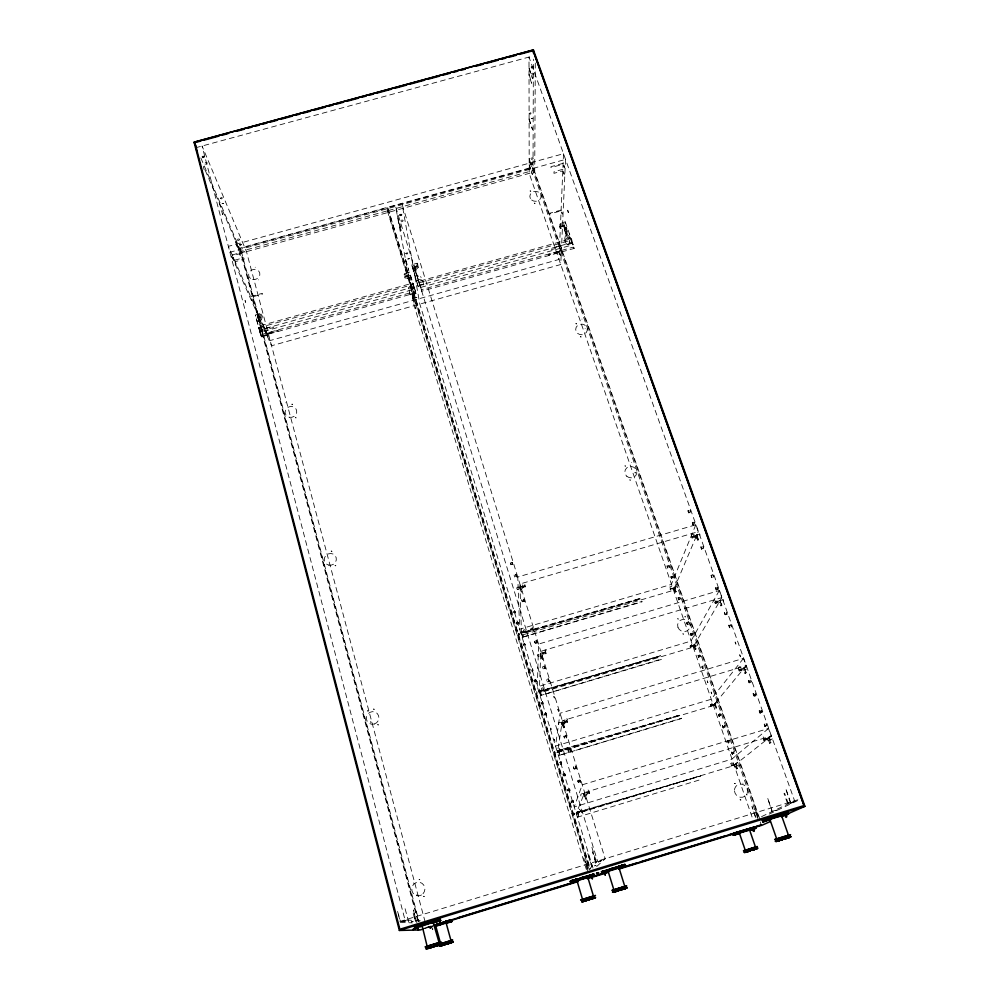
<?xml version="1.0" encoding="UTF-8"?>
<svg xmlns="http://www.w3.org/2000/svg" width="999" height="999" viewBox="0 0 999 999"><rect width="100%" height="100%" fill="white"/><g stroke="black" fill="none" stroke-linecap="round" stroke-linejoin="round"><path stroke-width="0.75" stroke-dasharray="5 3.75" d="M729.745 626.947C728.583 627.16 730.619 622.739 731.493 626.173C731.468 629.87 727.634 624.875 729.445 625.936M257.105 320.679L257.48 321.965L259.303 321.066L258.953 320.092L257.055 320.629L257.467 321.99M757.604 817.994L532.692 170.604L532.704 167.582L387.737 207.68L590.059 869.305M731.78 752.372C732.042 756.767 736.313 750.486 731.842 752.309C732.329 754.682 733.091 753.708 731.955 752.309M759.652 818.643L533.029 167.058L533.379 59.191M724.525 612.887L725.199 614.785L727.035 614.235L726.835 613.024L726.385 612.237L724.55 612.799L725.274 614.672L724.3 612.337L725.199 614.785M733.378 751.835L734.003 753.621M535.302 63.112L534.702 171.865L240.859 253.222L203.509 166.309M267.657 335.664L267.807 336.076M267.857 336.576L267.557 335.589M742.894 783.366L742.894 783.154M541.982 658.978C536.575 644.392 545.304 663.811 541.995 658.478M748.301 680.731C750.361 679.67 749.262 686.35 748.313 680.544M661.438 659.427L540.434 695.541L661.638 659.003M753.333 693.743C756.106 701.41 756.63 688.436 753.895 694.517C755.244 699.837 751.335 690.359 753.983 694.43M542.345 656.355L542.37 655.581M543.681 689.647L543.931 690.896L543.681 689.647C537.012 696.028 538.723 685.189 540.434 695.541M260.801 327.11L262.662 326.923L264.66 328.109L267.02 334.802L263.174 335.689L261.775 329.795M722.901 726.223L722.427 725.486L723.276 728.134L722.864 725.861L723.438 727.634L723.264 726.635M760.276 712.749C765.746 712.187 757.329 708.541 760.189 712.974M761.338 710.351L762.075 712.412M415.284 291.084L415.659 292.882L261.301 336.163L255.369 315.16C265.334 310.352 262.487 318.281 259.952 322.103M261.938 329.633L265.796 330.694L267.183 335.164L261.538 336.938L261.026 334.69L415.147 291.471L415.646 292.595M545.754 652.147L540.509 654.208L540.996 655.569L538.036 656.38L537.35 654.795L545.754 652.147L546.041 653.646L543.831 654.308A2.11 2.073 13.5 0 0 542.432 656.892L542.994 658.678M546.041 653.646L543.843 653.796A2.11 2.073 13.4 0 0 542.445 656.393M764.185 724.188C765.546 730.431 768.905 720.741 764.547 724.5M675.162 588.911C673.251 584.24 682.055 588.423 675.137 588.96C674.2 584.927 675.324 591.208 674.6 587.25M760.476 712.824C759.14 708.016 760.551 714.909 760.139 711.688M563.561 223.339L569.13 239.223C572.914 252.897 562.474 226.598 563.561 223.339L559.827 224.213L564.835 226.823L567.632 234.927M565.234 221.865L571.303 239.186L571.79 243.431L565.072 225.262L565.234 221.865L559.815 223.389L559.927 227.934L562.375 228.147L564.235 229.483L567.282 237.512M258.766 327.759L413.299 284.478L412.799 283.079L258.479 326.286L260.015 332.455L414.722 289.098L409.54 272.065L403.983 273.888L404.932 277.959L407.317 278.134L409.103 279.483L411.775 287.625L409.14 290.122L410.189 295.055L415.871 293.656L415.447 291.696M766.046 738.711L763.973 739.385L766.046 738.711L765.072 736.375L763.261 736.95L763.948 740.646L763.985 739.235L769.305 737.624L771.103 742.632L769.655 743.293L768.98 741.42A2.235 2.11 44.1 0 0 766.196 739.959L763.948 740.646M536.675 691.57L537.212 693.294M557.642 751.548C558.491 754.208 556.992 749.138 557.892 751.423M730.856 763.636C732.816 766.733 730.057 766.408 732.279 765.209M412.175 287.887C411.001 289.997 417.132 286.114 412.575 289.248M540.996 655.569C540.059 651.723 541.258 657.017 540.746 654.495M564.385 727.597L563.798 725.749A2.16 2.123 47.8 0 1 565.209 723.076L567.457 722.402L567.195 720.978L561.875 722.577L562.549 724.387L561.95 722.327L563.361 727.896L564.435 727.21L563.361 727.896M414.061 287.387L414.448 288.723M635.252 472.914L635.027 472.29L635.214 472.927M694.467 644.505C693.606 647.727 699.675 645.566 696.877 643.793C693.069 649.962 695.004 640.983 695.004 646.253M416.321 280.232C421.516 279.645 415.522 281.468 416.471 280.844M416.695 281.531L416.546 280.819M418.206 279.633L418.369 280.319M418.593 280.969L418.431 280.294M554.757 751.772L555.569 753.184M517.37 589.61C514.098 584.74 525.636 588.299 517.494 589.622M739.223 669.667C735.938 667.007 742.132 664.972 741.246 668.98C739.248 670.254 738.848 669.18 741.246 668.98M417.644 264.723L417.245 263.199L411.75 264.723L418.144 286.476L423.788 284.703L422.065 278.284L420.442 276.673M568.493 239.011C566.158 237.65 573.751 238.212 568.106 237.65M715.434 705.057C714.223 701.36 716.308 707.067 715.097 703.346C714.31 708.678 722.564 700.486 714.834 703.321M569.979 237.125L570.342 238.511M559.215 753.583A1.873 1.836 60.1 0 1 560.427 751.273L680.282 715.209L557.43 750.661L557.754 751.573M681.418 718.543L558.828 755.456L681.643 718.206M559.752 754.894L559.253 753.296A1.873 1.836 60 0 1 560.464 750.973L680.506 714.872L557.542 750.886L558.828 755.456M667.782 567.794C665.746 566.133 669.842 564.522 669.305 567.345C666.445 568.406 667.507 565.009 667.794 567.37M562.125 749.5L557.504 751.173C566.708 747.252 558.941 752.784 559.602 748.351C561.276 745.341 563.274 752.547 562.125 749.5C549.475 755.619 562.087 751.198 557.854 751.635M567.457 722.402L567.195 720.978M564.31 166.983L564.41 167.894L563.936 166.633M670.903 576.673C671.091 580.956 675.262 574.762 670.891 576.748C671.952 580.469 670.716 575.499 671.278 577.272M671.478 578.321L671.203 576.86M672.452 576.186L672.964 577.897M735.776 763.835C742.569 771.89 736.75 755.244 736.425 765.609M688.224 510.726C687.961 515.546 693.518 508.941 688.224 510.726C688.636 513.936 688.998 511.588 688.448 510.976M689.972 510.214L690.559 512.175M560.077 253.609L560.289 254.133M560.389 254.508L560.501 255.432L560.414 254.683M692.469 522.789C693.855 527.335 690.858 520.891 694.492 522.489C696.078 525.287 692.007 524.812 692.644 522.852M680.356 599.175C680.444 594.642 679.308 602.285 678.658 598.563M262.025 331.468C259.802 327.522 259.328 334.677 261.775 330.781M512.462 563.736C512.312 560.614 508.379 565.172 512.887 564.697C513.174 561.913 510.964 560.739 512.662 564.223M510.889 564.747L510.314 562.774M260.127 331.993L259.728 330.632M512.175 562.862L512.599 564.085L512.287 562.737M576.535 813.074L576.848 814.01L576.323 812.224M685.002 616.445L685.227 617.095L685.077 616.458M561.975 723.388C556.068 718.756 559.44 730.594 562.112 723.388M701.148 546.99C701.111 551.96 706.33 544.83 701.086 547.115C702.235 551.348 701.111 545.953 701.56 547.702M688.523 622.352L686.95 623.376L687.449 624.5L689.023 624.025L688.523 622.352L688.985 624.05M701.785 548.926L701.723 548.214M702.909 546.465L703.508 548.451M698.388 540.134L696.765 534.915L697.402 536.8L696.815 534.827L699.812 534.09L700.087 536.013L697.339 536.775L697.04 534.902L691.683 537.087L692.02 538.036L694.168 537.4A2.085 1.961 19.6 0 1 696.803 538.723L697.414 540.422L698.388 540.134L697.04 534.902M566.583 227.41L564.76 228.609L565.059 229.32L566.92 228.808L566.583 227.41L566.92 228.808M565.084 229.308L564.747 227.959M583.94 793.818C582.717 792.844 579.545 794.292 581.043 796.141C588.411 798.413 580.481 787.861 585.439 799.125L586.575 798.551L585.439 799.125M692.744 634.889C691.133 631.043 694.392 636.351 691.258 635.127M768.93 737.412C770.529 744.417 776.523 732.991 769.143 737.524C771.053 741.857 768.144 734.677 769.73 739.347M515.796 574.437C516.321 572.764 517.17 578.995 516.446 576.448C509.877 577.147 517.757 572.764 516.321 575.761M516.446 576.448L515.896 574.5L516.183 575.736M712.999 574.875C712.824 576.423 714.335 577.622 713.373 575.349C710.963 572.677 710.289 579.495 713.636 576.848M698.226 655.481C698.413 659.815 702.722 653.646 698.214 655.544C698.825 658.378 698.888 656.268 698.388 655.606M699.812 654.994L700.336 656.743M717.457 587.237L718.056 589.235L717.532 587.275L715.634 587.799L716.283 589.772L716.046 588.036M703.633 666.008C699.899 665.496 703.683 670.441 704.145 667.17C703.646 665.084 703.321 666.758 704.158 667.757M702.085 666.47C702.834 670.029 702.072 665.621 702.447 667.182M515.896 574.5L516.046 575.237M730.881 624.85L731.493 626.873M412.799 283.079L415.147 291.471M523.701 599.937L524.138 601.223L522.352 601.748L521.765 599.75L523.551 599.225L523.926 600.262M522.352 601.748L521.765 599.75M719.23 716.295C719.804 707.617 722.439 722.602 718.83 714.385M720.267 714.173L720.903 715.871M674.762 587.437L670.179 589.173L670.466 589.997L672.339 589.447A1.798 1.723 23 0 1 674.612 590.609L675.124 592.107L675.973 591.845L674.8 587.35L675.973 591.845M730.868 763.523C731.98 761.575 734.627 764.784 732.492 765.296M722.689 725.898C723.526 731.368 726.635 722.776 722.989 726.423M411.263 284.84L408.516 287.774L410.114 294.668L413.798 293.494L412.824 289.585M723.264 727.672L723.251 726.935M724.263 725.424L724.837 727.197M520.292 588.823C518.556 585.052 521.615 588.548 524.987 586.038L519.805 586.937L520.267 588.773L519.767 586.913L521.278 592.182L522.24 591.283L521.278 592.182M577.822 816.895L578.721 816.62M574.163 248.426L573.438 247.09L421.291 289.747L421.803 291.159L574.163 248.426L571.278 238.711L418.943 281.356L419.305 283.167M719.068 715.109C720.504 718.706 717.12 714.647 718.893 714.747M581.043 811.275L576.46 812.524L577.759 817.095L702.222 779.108M418.144 286.476L411.75 264.723M748.85 680.694C748.963 686.475 754.145 677.859 749.05 680.993M727.946 740.684L728.346 743.069L727.834 740.858L729.457 740.384L729.982 741.62L728.408 742.644M585.539 798.863L583.953 793.768L589.348 792.132L583.853 794.03M749.45 682.679L749.412 682.017M750.549 680.107L751.273 682.13M418.057 279.283L421.703 280.032L423.676 284.378L419.842 285.252L419.468 283.366M729.407 740.384L730.032 742.17M536.451 681.793L535.589 679.308L536.401 681.867M586.475 798.813L585.889 796.902A2.223 2.173 64.5 0 1 587.3 794.155L589.585 793.456L589.348 792.132M670.466 589.997L669.992 586.813L671.465 586.5L672.14 588.311L670.466 588.911L672.14 588.311M754.095 695.716L753.983 694.792M755.244 693.106L755.918 695.167M692.02 538.036L691.42 534.415M674.587 587.874L670.179 589.173M675.124 592.107L674.812 590.084A1.811 1.723 22.9 0 0 672.539 588.923L670.679 589.472M421.803 291.159L418.943 281.356M697.414 540.422L697.077 538.024A2.085 1.961 19.6 0 0 694.442 536.713L692.295 537.337M695.804 524.8L671.34 584.415L519.655 629.208L517.757 577.01L695.804 524.8L698.251 531.668L673.388 590.347L521.515 635.239L519.93 584.003L698.251 531.668M522.839 586.425C526.61 584.09 522.177 588.873 522.202 584.44C522.577 582.692 525.686 583.666 524.787 585.789M766.108 723.551L766.795 725.624M694.63 644.73L689.959 646.428L690.259 647.277L692.145 646.715A1.836 1.761 31.5 0 1 694.455 647.901L694.992 649.437L695.853 649.188L694.667 644.642L689.959 646.428M530.944 629.67C531.031 632.567 530.944 625.262 532.904 629.233M525.524 631.743L524.975 629.87L524.075 629.782L523.301 630.406L523.876 632.23L525.524 631.743L521.266 633.104L522.514 637.225L641.995 601.885M583.766 793.493L584.427 795.604M418.281 267.632L417.582 263.761L413.898 265.147L419.842 285.252L571.853 242.57L573.438 247.09M690.259 647.277L692.382 646.266A1.848 1.761 31.5 0 1 694.705 647.464L694.992 649.437M714.897 602.484L720.379 600.349L721.728 605.631L720.741 605.918L720.104 604.17A2.123 2.01 27.4 0 0 717.432 602.809L715.247 603.458L714.897 602.484L723.313 599.6L723.551 601.398L720.754 602.235L720.104 600.237L720.654 602.197M715.247 603.458L717.744 602.21A2.135 2.01 27.4 0 1 720.429 603.571L720.741 605.918M719.28 590.546L690.958 641.096L537.35 686.85L538.561 644.068L719.28 590.546L721.802 597.627L693.069 647.19L539.26 693.044L540.809 651.298L721.802 597.627M543.531 653.059C552.135 646.528 534.752 652.959 545.541 652.459M715.034 703.571L716.545 707.704L715.396 708.328L714.847 706.755A1.886 1.798 40.3 0 0 712.499 705.519L710.589 706.093C709.377 702.347 721.465 703.421 710.277 705.219M543.468 689.947C543.468 684.665 538.911 690.908 542.844 690.247C544.043 688.586 537.937 692.981 539.385 691.808M738.835 669.917L744.442 667.869L746.178 672.714L744.792 673.488L744.143 671.678A2.173 2.06 36 0 0 741.408 670.267L739.198 670.928L738.835 669.917L744.143 667.694L744.804 669.742L747.864 668.568L747.102 666.87L744.143 667.694M546.69 715.309C547.464 714.372 543.581 714.722 544.517 714.435M691.47 534.34C698.613 533.054 688.323 539.472 693.968 536.051M710.589 706.093L712.774 705.157A1.886 1.798 40.2 0 1 715.122 706.393L715.396 708.328M739.198 670.928L741.782 669.78A2.185 2.06 36 0 1 744.517 671.191L744.792 673.488M583.778 857.966L587.699 870.791M591.908 847.364L596.453 862.112M564.91 721.852C573.975 715.896 556.131 720.853 566.92 721.29M743.493 658.378L711.101 699.3L555.531 746.053L560.039 713.274L743.493 658.378L746.103 665.696L713.274 705.556L557.479 752.422L562.362 720.741L746.103 665.696M564.323 167.395L563.698 165.722M737.262 768.643L736.076 764.048L737.262 768.643L736.388 768.905L735.826 767.282A1.923 1.823 47.8 0 0 733.428 766.021L731.493 766.608M744.804 669.742L744.38 667.956M769.305 737.624L763.573 739.597M691.97 645.641L690.321 646.203L691.97 645.591L691.271 643.743L689.772 644.055L690.496 646.828M694.255 522.227L694.854 524.2M693.094 524.712L693.069 523.951M589.085 869.405L597.527 861.051L395.579 206.431L414.16 305.682L586.975 871.49M668.793 565.634L669.305 567.345M596.64 866.57L605.182 858.715L402.172 204.608L419.842 304.096L593.431 869.517M587.012 792.956L589.098 792.332L587.037 792.969L586.351 790.609L588.086 789.884L589.585 793.456M736.388 768.905L737.587 768.368M769.655 743.293L771.103 742.632M768.518 728.483L731.83 759.153L574.225 806.942L582.242 784.814L768.518 728.483L771.216 736.026L734.053 765.584L576.236 813.486L584.64 792.532L771.216 736.026M571.278 238.711L571.853 242.57M712.275 704.52L710.589 705.019L712.275 704.432L711.525 702.472L710.052 702.884L710.851 705.744M261.251 315.16L261.263 314.173L257.567 315.559L263.174 335.689M678.309 597.914C679.233 600.973 676.985 597.202 679.844 597.452M711.862 577.372C709.64 570.816 712.824 582.155 711.475 575.312M716.283 589.772L718.056 589.235M726.385 612.237L726.985 614.26M691.208 635.352L690.646 633.628L692.282 633.191M415.447 297.402C413.786 298.788 417.982 297.302 415.621 297.34M600.786 860.738L601.735 860.464L600.973 860.676M418.131 267.607L416.133 269.305L415.771 271.753M761.55 816.633L794.58 800.798L528.995 57.068L529.208 173.389L752.784 819.118M769.242 814.098L799.362 799.799M729.745 627.397L729.095 625.386M573.901 812.961C573.963 816.62 574.15 812.1 574.238 813.935M519.068 634.977L518.843 633.291L518.981 634.914M581.106 811.076L581.318 812.199L579.607 809.178L578.533 809.739L579.108 811.775L580.856 811.263L576.336 812.312M403.871 920.991L401.648 921.652L404.62 920.741L403.296 921.115M794.555 801.46L792.806 802.047L794.742 801.485M411.388 921.915L412.2 921.64M560.439 750.062L557.542 750.936M430.744 926.235L431.506 926.423L430.731 926.647M412.025 287.687L409.265 279.133M261.301 315.272L259.216 316.883L258.766 319.455M417.657 264.847C412.599 267.033 415.272 277.11 420.429 276.673M579.395 811.638L576.46 812.524L576.673 813.198M430.132 928.034L429.333 926.597L430.307 927.971L433.916 926.872M601.248 860.651L599.6 861.076M432.567 926.448L429.545 927.372L434.078 926.098M429.745 928.158L430.282 927.147M793.443 801.81L793.643 801.81M402.272 921.428L403.271 921.203M791.608 802.784C786.925 804.395 796.54 801.21 791.845 802.821M595.117 865.683C593.081 866.37 597.827 864.897 595.342 865.609M521.353 633.066C522.664 636.4 518.331 630.032 525.199 631.942M543.131 690.134L539.298 691.845M557.504 751.173L561.538 749.912M580.494 811.413L576.398 812.686L700.799 775.923L579.358 812.786A1.923 1.861 68.7 0 0 578.134 815.172M412.35 921.652L413.161 921.378L411.438 921.902M399.837 921.503L799.6 799.262M426.536 927.397L434.478 925.012M424.063 928.308L432.604 925.723M424.675 928.583L433.991 925.623M429.333 926.597L430.444 928.034M731.181 765.709L736.076 764.048M575.536 767.257C575.074 772.914 571.44 764.235 575.424 766.857M564.51 773.988C564.385 779.108 561.688 771.078 564.822 775.024M577.996 781.643C578.046 776.822 582.205 786.25 579.857 779.707M577.722 780.481C579.208 786.538 580.207 777.172 579.695 780.544M569.205 789.185C572.477 790.821 563.686 791.27 569.268 789.385M589.685 793.194L587.4 793.88A2.235 2.173 64.4 0 0 585.976 796.64M764.36 740.284L766.608 739.597A2.248 2.11 44 0 1 769.405 741.058L770.079 742.944M573.076 801.897C572.077 797.614 569.792 805.094 573.226 802.01C572.539 801.173 572.527 798.95 573.201 800.961M599.675 861.488C604.407 860.164 594.867 862.936 599.5 861.638M542.12 690.434L539.148 691.32L660.339 656.193L542.02 691.47A1.823 1.811 27.8 0 0 540.821 693.718L541.296 695.279L540.834 693.343A1.823 1.811 27.5 0 1 542.032 691.096L660.539 655.756L539.148 691.32L543.668 690.034M561.825 722.964L567.132 721.378M567.507 722.015L565.259 722.689A2.16 2.135 47.6 0 0 563.861 725.361M745.167 673.014L746.178 672.714M566.196 737.012C567.107 740.284 566.795 734.864 565.659 735.164C568.506 742.444 559.89 734.315 566.158 736.463M569.942 748.85C563.748 752.709 573.488 750.686 570.142 749.75M715.671 707.966L716.545 707.704M559.34 762.599C561.863 760.202 561.987 766.071 559.74 764.035C559.178 761.787 559.44 763.074 559.89 764.335M547.127 681.78C550.986 682.729 547.664 676.685 546.603 680.182C547.202 682.554 547.215 681.281 546.528 679.745M695.242 649L696.091 648.738M540.909 702.447C545.641 702.672 540.084 703.995 541.083 703.234M544.343 713.723L545.916 713.174L546.515 714.098M522.952 643.893C527.647 644.255 522.14 645.217 523.139 644.705M534.865 642.307C533.778 640.759 537.474 640.109 536.738 642.145M534.677 641.395C533.928 643.231 537.587 644.243 536.75 642.032M721.066 605.332L722.052 605.044M532.592 669.979C532.192 669.38 532.267 666.832 533.091 670.704C530.581 672.752 530.307 666.945 532.592 669.655M542.544 666.87L544.368 666.321L544.967 668.343L543.144 668.905L542.544 666.87L542.757 667.807M534.278 681.018L534.078 680.232L535.776 680.057M534.115 680.269C533.653 682.429 537.437 682.105 535.626 679.869M513.024 611.625C519.68 612.399 509.69 611.925 513.523 613.211M518.106 622.839C519.58 622.989 515.097 620.491 516.82 623.975C520.367 626.186 517.345 619.929 518.119 622.951M521.453 633.741L521.253 632.717L525.724 631.393L525.986 632.242M525.724 631.393L521.278 633.179L524.213 632.23M522.514 637.225L642.157 601.373M675.336 591.583L676.186 591.333M576.46 812.487L701.048 775.674M691.683 537.087L696.765 535.601M524.975 585.426L525.274 586.388L523.089 587.025A2.073 2.01 0.3 0 0 521.703 589.535L521.615 589.023M525.274 586.388L523.114 587.637A2.073 2.01 0.4 0 0 521.728 590.147L522.265 591.883M697.689 539.722L698.676 539.435M794.68 801.435L795.216 801.298M599.475 861.2L598.801 861.363L599.75 861.101M522.502 636.775L521.253 632.717L641.083 598.226L524.088 632.792A1.798 1.761 2.9 0 0 522.889 634.989L523.376 636.975L522.914 635.451A1.798 1.761 3 0 1 524.113 633.266L640.933 598.738L521.278 633.179M557.542 750.886L561.688 749.687M430.094 928.146L430.856 927.921M429.682 926.597L430.731 927.971M539.16 690.996L543.256 689.859M409.315 278.709C412.924 281.256 410.464 274.937 409.415 278.808M419.455 282.754L572.002 240.035M413.736 286.863L259.777 329.995L258.479 326.286M264.897 328.659L273.039 326.386L273.514 327.51L265.397 329.795M559.577 246.104L551.623 248.339L551.585 249.6L559.515 247.377M569.742 243.257C564.585 247.977 562.887 234.802 567.407 234.69M571.79 243.431L566.408 244.93L565.746 244.355L564.71 240.01L567.557 237.575L564.447 229.108M420.879 287.375L573.601 244.568M266.995 333.379L277.972 330.307L278.234 330.931L267.27 334.003M559.353 251.411L548.626 254.42L548.601 255.12L559.315 252.11M250.662 296.591L262.325 293.331L262.625 294.043L250.974 297.29M561.113 210.065L549.725 213.237L549.7 214.023L561.076 210.851M412.325 267.944L417.732 266.433M559.727 226.761L565.072 225.262M414.348 267.695L417.869 266.708M559.952 227.01L563.436 226.036M413.274 270.254C418.906 270.729 411.451 270.479 413.648 271.578M256.706 318.119L262.138 316.608M404.757 276.723L410.127 275.225L409.54 272.065M257.567 315.559L258.616 317.919L262.163 316.92M404.882 277.01L408.379 276.036L407.917 273.526C399.113 275.811 408.042 273.938 408.941 277.447M200.849 157.954L239.535 248.239L533.029 167.058M418.593 921.69L240.11 248.526L386.813 207.942L589.273 869.392M240.11 248.526L241.283 251.261L387.387 210.826L386.813 207.942M388.311 210.577L532.692 170.604M232.193 254.945L244.63 251.498L244.967 252.297L232.542 255.744M563.099 163.337L550.973 166.696L550.948 167.582L563.061 164.236M234.553 260.264L243.631 257.754L244.231 259.153L235.177 261.663M562.849 169.306L554.008 171.766L553.958 173.327L562.774 170.879M521.253 632.717L525.299 631.618M195.554 147.79L532.804 56.031M542.345 701.535L543.069 702.896M545.791 712.737L546.166 714.26M696.79 534.84L697.377 536.8M731.505 765.534L733.278 764.959M400.262 922.402L412.337 922.864M420.329 920.828L405.02 919.917L202.06 146.016L246.478 251.661L424.912 921.103M693.094 525.212L692.295 522.277L692.931 525.149M397.552 911.413L400.387 921.053M405.119 908.74L408.803 922.739M717.232 601.485L715.259 602.172L717.232 601.485L716.32 599.3L714.76 599.662L715.559 602.859M261.538 336.938L260.09 332.967M261.301 336.163L260.389 333.791M686.925 622.777L687.449 623.688M702.484 668.593C702.734 664.447 701.048 668.468 702.584 667.632M560.501 255.432L560.202 254.658M261.613 330.182L261.863 330.756M561.725 722.352L562.35 724.425M549.05 680.232L548.201 678.683L548.826 680.569M728.209 742.944L727.622 740.446L728.446 741.92M514.11 575.024L514.685 577.01M671.053 576.76L671.503 578.783L671.403 577.722M524.063 600.749C525.062 604.682 523.663 596.878 523.638 599.7M530.731 628.708L531.106 629.757M731.98 752.497C730.494 750.024 732.667 756.605 732.429 753.758M544.567 667.27L544.218 665.821L545.104 668.868L544.355 666.345L544.954 668.368L544.755 667.432M514.56 611.163L514.797 611.738M514.635 611.55L515.072 612.762L514.56 611.163M548.638 680.494C547.664 676.723 550.437 684.552 548.638 680.406M574.425 814.747L574.1 813.81M530.706 669.18L531.193 670.878M415.871 293.656L415.322 292.033M534.577 681.917L534.415 681.168M563.985 736.113L564.323 737.012M413.798 293.494L413.286 292.033M568.106 749.412L568.731 751.423M542.519 702.384L542.882 703.184M370.804 721.765L370.991 722.477L370.791 721.79M546.565 715.384L546.316 714.385M573.551 767.007L573.888 767.931M542.657 702.759L542.469 701.985L542.744 702.722M574.125 769.018L573.826 768.169M575.599 766.37L575.961 767.319M580.219 782.03L579.944 781.355M690.746 633.378L691.37 635.189M575.686 767.607L576.273 769.03L575.886 767.532M409.54 279.408L409.178 278.134M580.057 781.006L579.77 779.844L580.431 781.967M719.255 715.983L718.955 714.622M562.887 774.113L563.174 774.912M563.411 775.911L563.136 775.112M564.535 773.963L564.335 773.176L565.209 775.399M567.557 789.347L568.094 791.146M569.705 789.872C568.618 786.725 570.916 793.156 569.542 790.296M571.141 800.998L571.665 802.809M569.343 233.754L569.455 234.178M692.694 522.639L693.094 523.676M716.021 588.274C713.873 585.077 717.344 593.806 716.183 588.399M519.293 634.927L518.831 633.329M749.15 681.231C748.301 679.707 750.461 685.039 749.188 681.006M759.952 711.513C757.754 707.742 760.951 716.783 760.139 712.05M678.583 598.351C677.022 595.329 679.22 602.559 678.796 599.013M690.971 634.078C689.385 630.968 691.445 637.949 691.221 634.952M536.838 641.882L537.012 642.794M698.438 655.469L698.626 656.168M561.151 761.875L561.401 762.537M222.302 213.936L222.64 214.71L219.68 203.933M413.698 882.879L413.886 883.516M564.56 738.124L564.273 737.299M524.937 645.029C523.476 639.909 526.248 647.414 524.825 644.692M524.525 643.656L524.75 644.13M532.742 670.416L532.417 669.492M232.992 257.655L232.73 257.018L233.316 258.566M233.267 258.866L233.254 258.941M268.007 336.988L267.794 336.388M420.429 286.488L420.492 286.676M561.026 762.312L560.864 761.663L561.126 762.886M561.575 763.686L561.138 762.087L561.563 763.099M415.522 271.079L415.159 269.792M688.548 510.914C690.122 516.982 686.388 507.829 688.623 511.413M729.545 626.173C727.409 621.977 730.369 631.243 729.62 626.448M764.697 724.525L765.097 725.724M764.759 724.987L764.422 724.038L765.134 726.698L763.96 723.626L765.159 726.111L764.847 725.262M572.752 243.469L572.714 243.731M581.955 319.081L581.98 319.168M585.202 328.446L585.102 328.471M631.705 462.525L631.58 462.5M667.544 566.296L667.757 566.933M732.18 752.697L732.517 753.733M667.619 566.72C666.021 563.074 668.106 570.716 667.744 567.157M514.947 612.512C516.083 614.897 514.223 608.528 514.635 611.463M720.054 600.948L721.728 605.631M744.068 668.356L745.803 673.189M768.893 737.999L770.679 742.981M529.02 67.62L532.629 78.721L529.02 68.594M790.733 802.647L785.589 788.174L790.384 802.809M739.198 669.442L739.56 670.454M561.326 763.561L561.688 764.335L561.55 763.348M564.772 773.601L565.159 775.886L564.797 774.862M529.033 74.176L531.655 83.279L529.033 75.887M788.361 803.783L784.615 793.231L784.003 793.556L787.736 804.083M569.455 788.835L569.767 790.097M573.126 801.947L573.426 802.784L573.289 801.248M529.108 118.956L532.504 129.47L529.108 119.83M772.339 811.463L767.607 797.989L772.027 811.613M694.43 645.092L695.853 649.188M714.797 703.858L716.271 708.066M736.7 768.643L736.138 767.02A1.923 1.823 47.7 0 0 733.741 765.746M532.704 167.582L758.154 816.021M760.202 821.915L761.238 824.862M529.183 158.666L531.543 166.858L529.183 160.052M757.929 816.807L755.144 808.79L757.916 818.381M529.195 164.51L532.392 174.5L529.195 165.285M755.881 817.719L751.997 806.518L756.093 819.242M432.055 926.26C430.494 924.899 433.366 932.379 432.717 928.633M524.075 601.261L523.851 600.461M532.904 629.645C534.403 633.054 532.092 625.049 532.617 628.646M536.825 642.282C538.349 645.729 536.013 637.674 536.525 641.271M570.466 750.848L570.092 749.687M515.009 612.812L514.81 612.112M729.607 626.073L729.844 626.86M701.748 547.952C699.412 543.419 702.397 552.759 701.648 547.964M719.205 715.259L719.417 715.946M698.788 656.418C696.753 652.072 699.325 660.539 698.701 656.393M691.096 634.203L691.296 634.877M560.189 254.845L559.915 253.721M532.829 629.395L533.116 630.194L532.592 628.733M566.221 737.212L565.971 736.413M570.217 750.087C572.04 754.495 569.355 745.304 570.067 749.487M566.383 736.438C565.359 733.728 567.357 739.447 566.321 736.7M546.428 713.823L546.116 713.711M542.732 702.996L543.119 704.183L542.819 702.959M550.911 728.683C550.074 726.398 551.71 731.218 550.874 728.908M561.288 763.523L561.076 762.824M569.492 790.246L569.28 789.547M265.909 331.768C264.648 328.097 266.783 335.452 266.009 332.118M524.987 586.038L525.287 587M561.875 722.577L563.411 727.522M419.867 285.152L413.898 265.147M397.277 215.472L400.786 227.21L400.636 226.373M398.326 221.091L401.049 230.507L398.601 222.565M595.941 862.624L592.619 851.847L595.779 862.786M578.646 816.82L578.209 814.972A1.923 1.873 68.7 0 1 579.432 812.587M405.494 259.353L408.803 270.429L405.631 260.102M591.845 866.682L587.624 852.946L591.758 866.757M410.127 275.225L415.209 291.82M387.737 207.68L590.359 869.068M387.387 210.826L588.985 869.63M411.825 293.169L414.26 301.623L412.038 294.355M587.862 868.843L585.364 860.676L587.749 868.968M412.749 298.139L415.884 308.629L415.759 307.979M578.071 781.418L578.359 782.592M580.144 780.806L580.431 781.905M554.395 740.022C555.144 742.856 553.646 737.524 554.358 740.247M414.66 288.736L414.91 289.735M414.285 288.212L414.223 288.062M251.598 299.663C252.185 302.023 250.924 297.377 251.511 299.75M233.042 258.291C232.38 255.519 234.003 261.526 233.304 258.654M245.454 301.361C246.366 305.12 244.393 297.727 245.304 301.498M540.646 654.607L540.384 653.533L540.534 654.208M544.68 714.622L544.867 715.409M541.246 703.408L541.433 704.195M517.919 622.277L518.369 623.501L518.169 622.702M523.264 644.805L523.464 645.604M414.91 289.573L415.159 290.459M542.932 667.956L543.156 668.893M535.027 642.419L535.252 643.356M524.487 643.456L524.887 644.58M411.238 278.109L411.438 278.908M554.233 697.277C554.87 700.024 553.434 694.455 554.033 697.065M260.19 333.104L255.369 315.16M687.537 624.025C685.851 619.13 687.3 626.922 687.462 624.1M678.733 598.788L679.008 599.7M688.711 511.663L688.873 512.537M415.109 290.409L415.397 291.321M411.188 278.134L411.039 277.56M546.028 713.736L545.766 712.749M241.283 251.261L419.105 921.677M258.616 317.919L259.69 321.953M239.535 248.239L418.381 923.101M237.7 245.879L240.222 255.407L237.4 245.18M416.945 923.051L413.349 909.964L416.421 921.59M260.427 333.254L260.602 333.891M235.677 241.159L237.537 248.189L235.127 239.897M415.646 921.627L413.199 913.286L415.397 921.615M548.339 679.208L548.488 679.869M536.588 641.508L536.438 640.834M575.524 767.07L575.387 766.445M565.821 735.564L565.958 736.213M203.559 167.445L204.233 169.992M398.276 914.16L400.424 922.414M542.544 702.347L542.332 701.548M576.386 768.506L575.224 765.921L575.461 766.832M415.06 269.156L414.935 268.531M564.385 166.883L563.836 165.335L563.898 166.421M516.82 623.963L516.321 622.352M565.209 775.349L564.66 773.651M259.628 321.965L259.515 321.029M258.579 319.618L258.479 318.981M576.248 768.481L575.599 766.433M564.273 166.783L564.472 167.695M583.978 793.406L584.64 795.529L584.003 793.418M735.152 642.107L735.888 644.018L735.152 642.107M735.938 763.81L736.588 765.571L736.013 763.773M739.71 654.882L740.446 656.818L739.797 654.795M746.703 794.355L746.952 795.054L746.79 794.417M744.292 667.744L745.042 669.692L744.292 667.807M753.546 693.706L754.307 695.679L753.633 693.618M563.511 153.709L559.003 259.453L270.167 340.534L228.371 246.353L563.511 153.709M565.546 159.403L560.751 264.51L271.553 345.754L229.932 252.26L565.546 159.403M740.109 799.799L740.846 799.974L740.109 799.799M734.49 783.503L735.227 783.678L734.49 783.503M399.8 215.097L401.423 214.773L399.8 215.097M677.697 618.818L678.358 619.068L677.722 618.731M682.904 633.915L683.578 634.165L682.929 633.828M405.769 253.596C408.104 255.457 408.591 250.924 405.769 253.596M629.82 479.995L630.494 480.144L629.845 479.907M407.854 258.991L409.378 258.666L407.854 258.991M624.974 465.959L625.649 466.108L624.999 465.884M413.561 293.144C416.108 295.017 416.62 290.347 413.561 293.144M580.419 336.775L581.068 336.913L580.419 336.775M414.585 297.839L416.808 297.352L414.585 297.839M575.911 323.701L576.56 323.838L575.911 323.701M530.132 190.984L530.756 191.109L530.132 190.984M534.353 203.197L534.977 203.321L534.353 203.197M423.651 896.328L424.338 896.615L423.688 896.24M419.13 879.47L419.817 879.744L419.168 879.382M373.514 709.103L374.213 709.278L373.514 709.103M377.697 724.712L378.396 724.887L377.697 724.712M335.102 565.621L335.776 565.771L335.102 565.621M331.218 551.123L331.893 551.273L331.218 551.123M563.386 171.491L564.173 174.363L563.386 171.491M561.813 212.387L562.225 213.911L561.813 212.387M295.504 417.719L296.154 417.869L295.542 417.644M291.895 404.233L292.545 404.283L291.895 404.233M236.089 265.272L235.177 262.4L236.089 265.272M560.064 248.039L560.764 250.612L560.114 248.002M567.707 210.29L568.356 212.662L567.757 210.252M258.604 279.882L258.641 279.807M255.232 267.282L255.269 267.22M531.393 67.333L532.904 66.921L531.393 67.333M529.158 113.624C531.068 115.847 532.117 110.752 529.158 113.624M531.343 118.669L532.792 118.382L531.343 118.669M530.931 164.261C532.754 166.209 533.703 161.651 530.931 164.261M531.293 164.211L532.667 163.936L531.293 164.211M202.285 156.918L203.896 156.843L202.285 156.918M220.329 198.202C222.078 200.699 223.639 195.754 220.329 198.202M707.255 680.968L707.854 682.704L707.255 680.968M222.128 203.484L223.639 203.396L222.128 203.484M711.113 692.107L711.725 693.855L711.213 692.145M239.323 244.743C240.959 246.953 242.432 242.495 239.323 244.743M239.71 244.743L241.121 244.643L239.71 244.743M402.709 921.752L406.069 920.741L402.709 921.752M524.213 631.917L521.266 632.804L524.213 631.917M795.192 801.31L794.455 801.51L795.092 801.373M774.837 810.713L776.51 810.201L774.837 810.713M557.917 709.265L558.478 711.251L557.917 709.265M285.839 402.722L285.851 402.772M570.204 748.888L570.779 750.898L570.204 748.888M367.832 710.589L368.007 711.263L367.832 710.589M572.951 800.536L573.463 802.272L573.001 800.661M576.548 812.249L577.06 813.998L576.61 812.387M416.945 894.942L417.12 895.641L416.945 894.942M417.295 276.224L417.295 276.224M401.086 221.766A1.486 0.749 -17.2 0 0 403.121 220.529A1.486 0.749 -17.2 0 0 400.861 220.492A1.486 0.749 -17.2 0 0 401.086 221.766M734.49 790.896A6.743 6.381 51 0 0 744.717 796.353A6.743 6.381 51 0 0 743.805 784.914A6.743 6.381 51 0 0 734.49 790.896M677.934 627.26A6.331 6.069 29.1 0 0 688.598 629.682A6.331 6.069 29.1 0 0 685.077 619.517A6.331 6.069 29.1 0 0 677.934 627.26M626.823 476.311A6.044 5.694 10.4 0 0 636.75 473.426A6.044 5.694 10.4 0 0 628.945 466.695A6.044 5.694 10.4 0 0 626.823 476.311M577.584 333.354A5.819 5.32 2.1 0 0 587.187 330.619A5.819 5.32 2.1 0 0 579.732 324.363A5.819 5.32 2.1 0 0 577.584 333.354M531.643 200A5.619 4.97 -1.9 0 0 540.946 197.415A5.619 4.97 -1.9 0 0 533.816 191.583A5.619 4.97 -1.9 0 0 531.643 200M531.443 75.112A1.461 0.812 -22.8 0 0 533.516 73.814A1.461 0.812 -22.8 0 0 531.443 73.626A1.461 0.812 -22.8 0 0 531.443 75.112M531.356 159.365A1.311 0.662 -21.1 0 0 533.229 158.242A1.311 0.662 -21.1 0 0 531.356 158.154A1.311 0.662 -21.1 0 0 531.356 159.365M252.635 279.483A5.707 5.07 -17.7 0 0 259.74 272.939A5.707 5.07 -17.7 0 0 250.362 271.004A5.707 5.07 -17.7 0 0 252.635 279.483M289.323 417.27A5.907 5.432 -20.8 0 0 296.616 410.302A5.907 5.432 -20.8 0 0 286.875 408.179A5.907 5.432 -20.8 0 0 289.323 417.27M328.683 565.109A6.131 5.819 -27.9 0 0 336.176 557.654A6.131 5.819 -27.9 0 0 326.061 555.344A6.131 5.819 -27.9 0 0 328.683 565.109M374.275 724.038A6.419 6.219 -50.6 0 0 377.11 713.361A6.419 6.219 -50.6 0 0 366.558 716.508A6.419 6.219 -50.6 0 0 374.275 724.038M423.002 893.755A6.843 6.543 -80.3 0 0 419.955 882.392A6.843 6.543 -80.3 0 0 412 890.958A6.843 6.543 -80.3 0 0 423.002 893.755M204.982 164.061A1.474 0.837 -11.5 0 0 207.205 163.062A1.474 0.837 -11.5 0 0 205.057 162.575A1.474 0.837 -11.5 0 0 204.982 164.061M237.55 240.422A1.324 0.674 -12.7 0 0 239.56 239.56A1.324 0.674 -12.7 0 0 237.675 239.211A1.324 0.674 -12.7 0 0 237.55 240.422M400.075 215.734A1.311 0.662 -17.2 0 0 401.873 214.648A1.311 0.662 -17.2 0 0 399.875 214.598A1.311 0.662 -17.2 0 0 400.075 215.734M202.397 157.68A1.299 0.749 -11.4 0 0 204.358 156.793A1.299 0.749 -11.4 0 0 202.472 156.356A1.299 0.749 -11.4 0 0 202.397 157.68M531.543 68.082A1.286 0.724 -22.9 0 0 533.366 66.921A1.286 0.724 -22.9 0 0 531.543 66.758A1.286 0.724 -22.9 0 0 531.543 68.082"/><path stroke-width="1.5" d="M532.917 50.062L804.008 805.569L532.917 50.062L194.718 142.008L399.875 929.27L804.008 805.569M533.391 53.034L533.404 49.95L194.093 142.195L399.363 930.444L420.192 929.957L423.176 929.045M571.578 882.816L570.791 882.105L571.965 881.518M574.238 879.882C570.154 879.32 568.893 884.577 573.314 881.967M571.041 882.916L572.215 882.342M764.947 820.978L762.749 821.89L765.284 821.215M414.535 926.485L427.11 922.577L426.473 922.626M582.017 877.534L581.705 877.709M581.156 878.133L582.017 878.321M574.013 881.73L574.05 879.919L583.029 877.734M581.068 878.596L581.743 878.321M582.979 877.259L582.292 877.534M428.171 922.264L429.395 921.94L427.972 922.427L429.395 921.94L429.632 922.826M744.205 830.231L742.232 830.806L744.667 830.094M594.268 875.673L593.231 875.099L588.174 876.772L588.423 877.584L594.255 875.686L593.768 874.05L592.882 874.462M779.657 814.684L776.573 815.596L777.372 815.696M427.147 922.726L425.149 923.238L426.273 922.689M601.823 872.477L602.597 873.251L601.823 873.476L601.573 871.652L624.787 864.61M608.928 869.929L613.349 867.931M613.473 868.343L612.087 868.606M612.911 868.331L622.852 864.997M611.925 869.467L611.176 868.78L615.072 867.582L614.023 867.944M612.812 868.618L614.397 868.081M777.247 815.446L777.522 817.007L768.805 819.679M605.182 874.999L603.896 872.252M618.968 866.533L619.904 866.258L619.068 866.495M625.087 866.37L625.024 864.447L625.511 866.083L622.877 867.144M438.886 921.153L440.397 920.641L439.772 918.668L440.696 920.479L439.785 920.841M624.363 866.633L624.887 865.371L602.21 872.352M438.948 924.55C437.137 923.376 443.868 922.614 440.621 923.276M624.7 866.483L624.175 866.408M451.061 920.091L449.612 920.603M447.964 920.766C451.298 918.905 454.595 921.003 449.75 920.579M451.685 920.728L450.087 921.29M432.018 944.729L427.135 946.278L422.077 925.561M449.45 922.002L451.448 921.677M435.327 943.718L439.085 942.619L433.166 922.289M588.886 897.439L593.456 896.091L587.787 877.272L586.838 877.634M748.9 849.075L745.254 850.236L739.322 832.941L739.922 832.716M737.087 832.204L732.742 833.79L735.276 833.104M733.503 833.578L734.927 833.203M437.874 943.044L440.247 942.294L435.726 925.936L436.638 925.598M623.801 864.984L622.202 865.596M750.324 829.095L750.586 829.844L755.719 828.271L755.456 827.522C756.206 828.383 725.998 834.777 735.888 834.577L735.301 834.752M781.043 837.549L776.685 838.885L769.792 819.18L770.891 818.743M733.616 835.164L733.416 834.39M617.282 888.723L613.873 889.822L608.054 871.078L609.053 870.691M764.647 820.117L762.899 820.891L763.86 820.691M445.204 921.652C449.163 920.579 444.393 921.627 446.066 921.677M438.074 919.48L440.222 918.73L437.874 919.579M767.419 818.231L762.175 820.154L762.849 821.827M767.369 818.656L768.481 818.293L767.594 818.556M769.617 817.619L768.78 817.844L769.829 817.557M572.702 880.381L571.952 881.218M576.76 879.145C572.29 880.556 578.683 878.558 575.899 879.445M577.634 879.07L581.43 877.971M742.756 830.731L736.475 832.754M745.117 829.944L745.704 829.744L742.457 830.868L748.938 828.808M743.843 830.269L755.219 826.76L755.719 828.271M775.274 816.033L773.9 816.57L775.873 815.908M775.861 815.758L773.863 816.67M734.789 834.652L733.316 835.251L735.177 834.777M745.766 829.994C742.07 831.23 746.877 829.757 745.092 829.844M577.697 879.008L578.571 879.207L572.177 880.743M775.711 816.208L775.748 815.708M586.401 876.785L585.951 876.96M752.921 827.534L755.219 826.76M778.358 815.846L787.562 813.149L788.661 813.773L788.061 812.062L780.731 814.447M593.656 874.137L582.392 877.634L588.061 875.936L588.561 877.559M760.152 825.349L761.238 824.862L756.755 826.235M602.734 871.802L603.733 871.665M770.266 821.59L761.95 825.249L735.052 833.428C733.141 833.578 736.475 831.93 735.739 834.627L740.259 833.228M781.355 816.695L804.907 806.293L533.404 49.95M452.21 921.403L450.649 921.952M617.357 866.907L616.758 867.507L617.457 866.832M622.901 865.171L623.751 865.371L622.802 865.234M624.512 864.784L622.102 865.609M624.375 865.708L623.339 866.096M586.438 898.201L580.594 900.037L587.037 898.014M773.139 816.695L770.953 817.819M593.456 896.091L592.819 896.253M779.095 815.359L779.819 815.109M765.933 820.629L763.985 821.315L763.386 819.605M781.168 814.734L786.488 813.086M734.477 833.591L735.264 833.328M745.666 850.062L743.406 850.798L746.915 849.699M416.009 926.51L421.303 924.912M740.659 831.68L742.994 830.531M742.245 830.793L742.881 831.405M758.666 825.798L744.804 829.969M426.885 923.088L426.111 922.751M427.135 922.427L420.217 924.662L420.679 926.435L427.21 924.287L427.085 922.839M423.564 924.212L422.677 924.013M426.036 923.263L427.11 923.014M428.471 922.339L428.746 922.789M753.895 827.647C748.488 827.597 757.205 836.026 753.296 827.809M583.866 901.048L583.179 901.26L583.928 901.048M584.452 901.073L583.578 901.373L585.152 900.848L583.191 901.498L585.651 900.698M752.297 848.026L755.494 847.077L749.525 829.782L746.852 830.519M415.609 928.683L414.36 929.082M433.116 921.59L434.403 921.565M449.825 941.033L452.772 940.084L446.565 941.932M781.518 815.521L788.486 835.289L787.811 835.564M621.49 887.437L626.698 885.863L620.916 887.611M746.241 851.797L747.739 851.323M438.923 923.688L436.476 924.45M439.398 923.6L448.851 920.866L449.263 922.414L446.653 923.201M440.234 923.451L441.995 922.801M441.058 945.566L442.569 945.091M745.891 852.122L747.14 851.71M750.249 850.811L744.43 852.584L748.288 851.41M440.946 922.964L440.472 923.588M441.308 923.551L441.983 922.814M576.473 881.618L443.931 922.177L444.705 922.352M449.163 920.429L451.835 919.829M442.008 945.029L441.208 945.541L443.431 945.029L442.819 945.266M445.417 944.417L441.058 945.778L442.295 945.391M446.503 943.643L453.196 941.632M755.644 848.913L754.482 849.25L755.207 849.275M755.719 849.1L757.604 848.513L752.235 849.924M449.475 943.218L450.799 942.781L447.077 943.968L451.448 942.594L449.063 943.356M734.977 834.577L734.178 834.864L733.653 833.366L735.913 832.592M787.075 838.099L789.247 837.449L787.512 837.961M624.163 888.873L625.461 888.498L623.326 889.185M578.446 879.257L577.809 879.42M580.894 878.096L580.007 878.321L580.656 878.096M624.5 866.595L623.251 867.007M734.64 834.677L736.55 834.053M572.052 880.606L570.342 881.205L570.829 882.841M764.934 820.017L776.985 816.233L777.284 817.095L783.004 815.484L782.404 813.773L768.194 817.956L768.843 819.679L768.194 819.867M439.235 921.028L439.91 920.816M764.872 820.978L765.559 820.753M577.484 880.369L579.582 879.669M737.087 833.328L739.997 832.492M451.548 921.665L450.299 922.065M427.872 948.226L429.57 947.751M429.87 947.589L428.159 948.151L428.833 947.964M438.136 945.066L439.622 944.642L437.749 945.179M591.957 898.538L594.08 897.914L591.595 898.713M777.996 840.696L777.384 840.883L778.146 840.621M766.046 818.681L762.824 819.854M790.858 836.5L787.212 837.549M421.291 924.5L414.31 926.485L414.797 928.271L421.366 926.398L421.128 925.511L415.884 927.109M573.713 880.456L572.976 880.693L581.955 877.996M611.825 868.543L611.176 868.78L612.325 868.593M765.621 820.716L766.358 820.491M450.749 942.581L450.124 942.769L451.386 942.394L449.787 942.869M414.31 926.485L414.947 926.273L415.646 928.133M583.254 877.359L584.153 877.946M572.29 881.405L588.411 876.573M572.227 882.317L572.902 882.105M774 816.395L775.599 815.883L775.074 816.683M450.899 942.769L449.85 943.068L451.061 942.731M414.785 928.271L415.634 927.996M438.499 921.278L439.223 921.053M435.302 926.572L435.352 924.862M735.526 834.377L736.163 834.177M423.176 924.662L437.587 920.179M587.774 875.886L593.768 874.05M607.23 871.84L607.292 870.029M766.058 820.566L766.807 820.341M423.101 925.199L425.237 924.512M438.062 921.428L438.811 921.19M451.673 920.716L434.852 925.748L435.064 926.523M765.946 818.693L766.932 818.393M781.73 813.998L782.404 813.773M622.464 867.269L623.151 867.057M771.777 818.443L774.075 817.694M429.932 947.814L427.734 948.526L432.692 946.965M438.274 945.316L439.672 944.854L437.887 945.441L438.549 945.179M788.298 837.524L789.16 837.249L787.437 837.749M572.552 880.406L573.926 879.982M437 925.486L443.381 923.513M434.89 926.56L440.621 924.699L440.409 923.913M773.501 816.845L779.894 814.747M607.579 871.578L614.31 869.392L614.06 868.581M766.545 820.416L767.819 820.004M786.775 814.485L788.323 812.936L787.562 813.149M735.801 832.604L736.663 832.342M740.971 832.354L742.944 831.717M586.425 900.236L595.641 897.664L592.507 898.65M615.908 891.408L616.608 891.195L614.572 891.857L616.208 891.32M437.824 920.541L432.654 922.139M449.925 922.189L450.574 921.99M573.051 882.042L573.751 881.83M609.877 870.416L618.955 867.706L624.812 886.45L624.225 886.687M622.015 867.419L622.714 867.207M767.057 820.241L768.368 819.829M736.313 834.115L736.975 833.915M754.208 828.845L755.744 828.258M440.247 942.294L441.208 941.97L434.69 943.905M787.699 835.564L790.584 834.652L783.678 836.725M437.599 921.577L438.349 921.34M439.198 923.6L439.997 923.351M613.211 868.106L614.198 867.806M767.007 818.331L767.931 818.069M736.763 833.965L737.412 833.765M790.534 836.6L787.712 837.499M780.119 840.309L777.534 841.083L781.917 839.684M436.551 919.979L437.312 921.677L432.892 923.026M437.849 921.503L436.938 920.828M573.513 881.892L574.225 881.68M621.765 866.608L620.879 866.895M449.513 922.314L450.162 922.114M621.54 867.569L622.24 867.357M736.725 832.304L737.524 832.067M438.536 944.992L438.761 944.879M584.752 900.761L583.753 901.073M595.092 897.402C596.49 896.915 573.351 903.783 585.501 900.586M615.421 891.383L616.495 891.058L615.846 891.208M620.879 889.872L625.074 888.598L623.738 889.048M788.099 837.836L790.946 836.937L785.539 838.561M747.102 851.735L746.265 852.01L747.427 851.635M767.594 818.144L768.281 817.956M449.3 921.553L449.725 922.264M737.237 833.815L737.886 833.616M441.496 945.653L442.619 945.116M451.011 942.532L449.812 942.906M778.933 840.621L775.786 841.608L779.645 840.446L777.759 840.958L778.533 840.783M787.287 837.849L788.698 837.374L786.85 837.986M575.786 879.794L574.562 880.144L575.923 879.707M737.737 833.653L745.866 831.156L745.354 829.645L737.737 831.98L738.298 833.478M431.044 947.302L426.024 949.05L429.058 947.851M440.259 944.23L441.695 943.755L430.107 947.514M438.911 944.879L437.4 945.354L438.062 945.079M592.794 898.338L593.693 898.039L592.37 898.413M613.798 891.608L612.424 892.057L627.285 887.487L624.737 888.311M778.508 840.509L780.694 839.822M756.58 848.438L757.841 848.026L755.506 848.713M753.795 849.712L756.143 848.963L755.406 849.175M438.149 919.28L439.997 918.693M434.478 920.541L435.589 920.216L434.54 920.566M612.225 868.418L613.511 868.106L612.737 868.293M603.159 871.652L603.958 870.953L605.194 874.987M580.132 879.495L583.141 878.571M737.549 832.392C737.387 832.379 737.474 832.429 737.512 832.367M439.922 943.98L444.255 942.656M441.458 943.518L444.817 942.469M428.708 947.951L429.445 947.726M437.824 945.216L438.561 944.992M430.419 947.664L428.134 948.388L428.896 948.188M593.069 896.253L595.491 895.466L589.497 897.264M594.655 897.539L592.22 898.313M755.032 847.264L757.317 846.515L751.748 848.188M779.682 840.134L778.933 840.371L779.57 840.234M788.099 837.836L786.6 838.236M434.565 946.39L441.383 944.33L434.715 946.428M583.866 901.248L581.68 901.947L584.677 901.073M592.045 898.563L592.732 898.351M615.309 891.583L613.024 892.332L616.158 891.383M623.963 888.76L623.264 888.973L627.022 888.011L623.413 889.098M779.407 840.221L780.169 839.984M786.363 838.136L787.125 837.911M786.438 838.361L787.2 838.124M787.674 837.974L784.178 839.06M788.91 837.599L786.088 838.398M754.145 849.4L754.894 848.9L751.223 850.012L752.846 849.612M756.093 848.588L753.583 849.375M747.152 851.71L747.801 851.51L745.966 852.11M774.725 817.494L777.334 816.683M743.506 831.543L746.328 830.669M439.061 944.617L436.788 945.316M429.582 947.676L430.357 947.439M437.687 945.266L435.714 945.791M436.975 945.728L437.749 945.491L436.863 945.691M441.396 945.216L439.173 945.928L440.422 945.591M442.345 945.366L443.007 945.166L439.572 946.24L442.969 945.154M616.283 891.071L616.995 890.846M591.658 898.913L593.356 898.351M593.431 898.376L592.282 898.663M616.346 891.27L617.057 891.058M622.814 889.122L623.526 888.898M623.588 889.11L621.853 889.659M779.045 840.559L782.517 839.497M780.007 840.271L780.768 840.034M785.838 838.311L787.287 837.786M785.913 838.523L786.675 838.286M747.939 851.26L748.613 851.048M747.489 851.398L750.174 850.773M748.001 851.448L748.676 851.248M753.721 849.525L754.382 849.325L753.683 849.487M748.226 851.385L746.29 852.01M425.861 924.312L428.521 923.501M781.693 837.337L774.612 839.572L776.573 839.023M617.869 888.548L611.912 890.421L613.773 889.897M429.533 947.427L426.136 948.551M430.169 947.739L430.944 947.502M430.669 947.339L432.192 946.952M436.451 945.891L438.911 945.066M442.707 945.042L443.394 944.604M786.138 837.999L783.491 839.035M443.156 944.904L443.831 944.692M449.001 943.156L449.475 943.168M450.249 942.581L448.126 943.243M585.876 900.399L586.575 900.186M591.321 898.8L590.496 898.988M617.482 890.696L616.932 890.921M617.295 890.746L618.006 890.534M784.702 838.661L786.95 837.749M443.206 945.091L443.881 944.892M584.627 901.073L587.737 900.049M592.145 898.775L591.183 899.063L591.795 898.813M616.833 891.12L619.168 890.396M780.494 839.872L781.255 839.647M785.289 838.473L786.126 838.473M622.389 889.472L623.314 889.197M746.915 851.435L750.436 850.261L744.005 852.284L746.303 851.623M749.662 850.936L748.426 851.111L749.163 850.936M753.571 849.799L751.785 850.274M436.451 919.804L431.131 921.415L436.563 920.241M764.959 819.655L764.098 819.48L769.767 817.557M414.123 929.095L412.874 929.495L415.621 928.67M575.948 879.395L575.174 879.644L576.685 879.182M581.518 877.809L583.903 877.122L583.016 877.359M597.614 872.889C593.394 874.275 601.71 871.628 597.477 873.001M619.855 866.832L620.791 866.57L620.067 866.77M575.923 880.631L575.012 880.893L575.973 880.581M440.072 923.638L441.046 923.351M739.972 831.505L740.796 831.243L620.554 868.106M783.166 836.862L781.368 837.424M617.332 888.698L618.468 888.361M431.268 947.152L432.03 946.927M435.252 946.016L436.001 945.791M430.644 947.576L432.092 947.152M748.376 849.225L749.462 848.9M749.138 848.988L750.037 848.725M435.314 946.24L436.738 945.816M782.879 838.885L775.212 841.308L777.172 840.746M783.516 838.81L784.415 838.536M781.73 839.497L782.442 839.272M782.379 839.297L783.054 839.085M617.857 890.571L618.543 890.371M618.443 890.396L619.68 890.022M621.028 889.472L622.627 889.11M782.192 839.572L783.129 839.297M443.656 944.742L445.716 943.88M448.064 943.456L448.726 943.243L447.564 943.755M587.187 900.224L585.077 900.936M617.332 890.958L618.606 890.571M444.18 944.579L444.83 944.38M443.643 944.954L444.892 944.579M447.614 943.805L448.838 943.443M749.849 850.861L750.711 850.611M751.847 850.324L752.884 850.012M432.679 944.517L425.075 946.902L427.16 946.328M783.016 836.937L788.423 835.301M586.688 898.101L587.649 897.826M587.512 897.851L588.361 897.589M618.156 888.436L619.08 888.173M618.993 888.186L619.83 887.924M444.493 942.556L446.078 942.069M435.939 945.578L434.652 946.203M749.924 848.738L751.485 848.263M431.905 946.952L432.642 946.74M432.555 946.752L433.254 946.54M781.742 839.36L786.775 837.936M784.365 838.685L782.854 839.235M432.305 947.064L433.316 946.765M434.103 946.615L435.102 946.328M783.753 839.11L784.752 838.785M781.967 839.759L783.903 839.048M587.612 899.862L588.249 899.674M588.311 899.874L586.813 900.424M588.174 899.912L590.646 898.938M618.856 890.484L619.742 890.221M444.73 944.417L445.904 944.055L444.23 944.43M447.365 943.481L446.578 943.718L447.614 943.531M589.023 899.737L589.934 899.462M620.217 890.146L621.091 889.897M749.013 850.786L749.774 850.561M445.092 944.505L445.954 944.255M751.186 850.249L752.072 850.174M445.916 944.342L446.665 944.105M399.363 930.444L804.907 806.293M426.536 922.552L435.502 919.804L435.901 921.627L427.01 924.337L426.698 922.564M781.018 814.31L787.562 812.287M432.417 921.253L427.909 922.614M773.326 816.87L763.96 819.742M416.708 926.273L421.166 924.912M427.997 922.626L436.451 920.241M764.897 819.48L772.065 817.282M781.48 814.597L786.438 813.086M769.218 818.393L764.747 819.292M414.985 927.247L415.222 928.258L416.121 927.996M415.397 927.109L420.654 925.499L420.891 926.385M770.928 818.556L765.371 820.254L765.009 821.315M781.693 816.046L788.636 813.785M765.484 821.178L771.228 819.405M601.448 871.752L609.752 869.654M573.663 880.731L576.448 879.832M586.338 876.847L591.745 874.712M609.015 869.867L602.634 871.403M576.473 880.506L573.838 881.305L573.463 882.304M601.823 873.476L607.704 871.553L607.579 869.817M440.035 923.176L447.827 920.791L448.251 922.352L440.447 924.737C437.862 922.839 443.918 922.327 441.183 923.101M457.754 917.831L490.459 907.816M493.431 906.905L539.522 892.781M542.494 891.87L578.034 880.918M594.13 876.061L601.585 873.775M604.57 872.851L609.053 871.49M618.506 868.518L637.399 862.799M640.384 861.887L725.424 835.838M728.408 834.927L732.879 833.553M433.891 925.236L437.375 924.612M439.797 923.488L441.408 922.914M442.432 922.639L444.692 921.965M593.831 876.298L608.678 871.752M743.681 830.356L745.754 829.694M433.991 925.623L448.676 921.165M451.536 920.354L578.384 881.493M587.337 878.745L608.241 872.352M618.681 869.142L733.603 833.94M754.782 827.721L755.456 827.522M749.774 830.206L752.821 829.27M754.645 828.695L754.47 827.11M432.53 944.554L433.454 944.267M433.354 944.317L434.365 943.993M588.274 897.626L589.198 897.327M619.692 887.986L620.654 887.674M620.317 887.786L621.478 887.424M751.186 848.363L752.247 848.026M780.032 839.872L780.868 839.622M445.991 942.119L446.878 941.832M780.943 839.822L781.68 839.597M784.889 838.523L785.626 838.286M433.229 946.553L434.153 946.128M781.755 839.809L779.482 840.434L781.181 839.984M784.964 838.735L786.388 838.286M433.878 946.353L435.864 945.741M781.143 840.009L782.354 839.622M784.365 838.923L785.589 838.536M433.391 946.852L434.24 946.59M433.941 946.577L434.89 946.265M431.693 947.364L432.854 946.99M586.588 900.049L588.224 899.55M588.823 899.5L590.059 899.112M617.732 890.484L620.891 889.647M620.816 889.659L621.49 889.46M621.378 889.497L622.065 889.285M620.317 890.047L621.228 889.747M589.46 899.525L590.122 899.325M590.009 899.35L591.296 898.95M618.531 890.671L615.159 891.682L617.007 891.133M752.746 849.774L753.408 849.575M748.538 851.348L749.737 850.973M752.297 850.124L752.946 849.924M446.503 944.08L447.34 943.818M445.467 944.467L443.731 945.004M613.036 868.256L612.075 868.543M440.259 923.351L440.996 923.163M440.909 923.6L441.695 923.376M434.028 944.117L435.252 943.718M779.794 840.171L780.556 839.934M785.464 838.348L786.225 838.111M447.14 941.77L450.974 940.583L446.078 922.789M431.468 946.952L432.355 946.69M432.804 946.765L429.782 947.464M616.208 890.946L616.957 890.721M430.881 947.614L432.255 947.177M435.177 946.203L436.563 945.766M586.026 900.424L586.725 900.211M617.232 890.846L617.931 890.621M585.352 900.873L586.263 900.574M753.296 849.812L753.958 849.612M748.089 851.473L748.75 851.273M444.38 944.579L442.107 945.079M770.803 817.394L771.453 817.207M426.985 922.577L425.911 922.826M612.699 868.481L620.704 866.083L621.203 867.694M617.482 867.307L616.77 867.519M623.026 865.571L623.738 865.371M584.328 900.736L585.039 900.524M622.427 889.172L623.139 888.96M622.914 889.023L623.751 888.773M747.165 851.548L747.814 851.348M431.605 947.139L427.048 948.288M591.021 898.825L591.733 898.601M591.508 898.675L592.22 898.463M622.489 889.385L623.201 889.16M436.338 945.853L437.112 945.616M753.745 849.674L754.42 849.475M430.332 947.764L431.093 947.527M443.893 944.729L440.921 945.441M448.526 943.256L449.2 943.044M449.038 943.306L449.712 943.106M787 837.874L788.498 837.424M429.732 947.701L430.507 947.464M429.795 947.926L430.569 947.689M450.836 942.319L453.109 941.657M442.345 945.204L443.007 945.004M777.959 816.495L780.818 815.671M583.753 878.383L586.351 877.621M778.496 840.796L779.22 840.571M576.96 880.619L582.554 899.437L583.179 899.3M584.178 900.986L584.852 900.773M584.914 900.986L583.628 901.373M429.258 947.851L430.02 947.614M430.07 947.839L428.521 948.301M437.362 945.541L438.124 945.304M426.773 922.864L425.149 923.238M429.183 923.301L431.531 922.614M744.367 830.069L745.192 829.857M745.042 830.731L745.778 830.519M787.886 837.849L788.773 837.599M615.746 891.283L615.446 891.37M428.883 948.201L429.632 947.976M438.037 919.267L438.698 919.555M571.977 880.806L570.154 881.418L572.065 880.943M447.677 920.853L448.339 920.641M448.763 922.202L447.964 921.602M449.962 940.921L450.911 940.646M621.628 865.371L622.389 865.122M435.327 919.879L437.162 919.33M734.789 833.266L735.526 833.029M622.901 866.757L614.173 869.417L613.673 867.794M435.901 921.627L436.575 921.428M448.576 922.264L449.238 922.052M754.844 847.252L755.481 847.077M437.949 942.931L439.073 942.619M438.536 945.191L438.811 945.104M436.363 921.503L438.136 920.978M573.001 882.442L573.688 882.229M435.664 919.779L439.697 918.68M622.664 866.832L623.364 866.62M735.551 834.677L733.653 835.176M448.389 920.641L449.263 920.379M443.868 923.363L446.004 922.789M449.026 922.127L449.687 921.927M572.564 882.567L573.251 882.354M436.888 921.34L440.272 920.616M434.89 925.024L441.383 923.138M764.984 819.417L763.91 819.717M623.101 866.707L623.788 866.508M582.629 879.095L588.823 877.322L588.324 875.698L581.955 877.522M435.015 924.862L440.472 923.201M622.315 865.171L624.987 864.435L622.702 865.059M606.718 870.216L612.936 868.443M426.585 922.989L420.754 924.674L421.228 926.448M764.872 821.34L763.199 821.765L762.974 820.841M744.954 829.794L750.274 828.271L750.786 829.769L745.666 831.23L745.416 830.469M623.501 866.595L624.175 866.395M572.589 881.667L570.854 882.117M420.217 924.662L420.841 924.487M572.839 882.479L571.49 882.866M449.85 921.89L451.885 921.49M444.143 922.552L444.605 921.965M428.633 922.127L429.395 921.94M572.464 882.579L570.716 883.054M788.061 812.062L788.223 813.91M623.863 866.495L625.536 866.071M432.005 922.489L433.566 922.102M196.478 142.208L200.986 140.984M203.996 140.172L219.006 136.089M222.015 135.265L228.022 133.629M237.038 131.181L244.543 129.146M247.552 128.322L252.048 127.098M255.057 126.286L259.565 125.062M262.562 124.238L267.07 123.014M270.08 122.203L277.585 120.155M280.594 119.343L292.607 116.071M295.604 115.26L300.112 114.036M303.122 113.212L310.627 111.176M313.636 110.365L325.649 107.093M328.646 106.281L333.154 105.045M336.163 104.233L343.668 102.198M346.678 101.374L358.691 98.102M361.7 97.29L366.196 96.066M369.205 95.255L373.713 94.018M376.71 93.207L391.733 89.123M394.742 88.312L406.755 85.04M409.752 84.228L424.775 80.145M427.784 79.321L439.797 76.061M442.794 75.237L450.312 73.202M453.309 72.378L457.817 71.154M460.826 70.342L465.334 69.118M475.836 66.259L483.354 64.211M486.351 63.399L498.376 60.127M501.373 59.316L505.881 58.092M508.891 57.268L516.396 55.232M519.393 54.408L531.418 51.149M438.249 920.966L440.696 920.479M770.841 818.93L769.854 819.168M609.053 870.841L608.054 871.078M438.012 920.067L438.711 919.879M571.952 880.956L571.003 881.18M587.075 877.422L587.774 877.259M415.859 926.085L416.833 925.798L418.506 930.144L417.395 925.811M438.099 919.105L438.923 918.93M438.986 919.817L439.822 920.579M447.053 921.927L447.802 921.965M786.338 812.649L784.515 813.735M426.985 922.864L426.186 923.276M733.241 835.301L732.804 833.753M195.554 147.79L197.39 152.06M194.093 142.195L196.553 147.927M786.987 813.473L787.287 814.322M786.875 814.472L786.325 812.662L785.489 813.411M785.801 813.273C787.974 813.486 786.413 821.553 784.715 814.497M782.467 814.709L782.766 815.571M764.098 820.329L764.397 821.19M755.094 827.634L755.356 828.383M754.732 826.897L755.256 828.396M734.277 834.003L734.527 834.752M621.89 865.271L622.402 866.907L622.015 866.133M607.155 870.966L607.404 871.777M602.634 872.214L602.072 873.288L601.573 871.652M602.247 871.44L602.747 873.064M601.96 872.539L602.21 873.351M593.793 875.049L594.043 875.861L592.981 875.299M593.169 874.212L593.668 875.848M582.292 877.397L582.792 879.033L574.537 881.568L574.388 880.718M570.978 881.905L571.216 882.716M451.336 920.691L451.548 921.465M414.772 926.485L415.234 928.258M591.433 874.749L592.432 879.02L591.458 874.787M619.78 865.971L618.781 866.295L620.729 865.696L618.968 866.233L620.541 865.758L619.904 865.971M447.777 921.14L446.203 921.602L447.777 921.14M737.449 832.392L736.675 832.642L737.312 832.417M739.223 831.58C739.048 831.655 739.51 831.518 739.272 831.555M738.748 832.554L739.71 832.254L738.748 832.554M445.467 921.565L446.878 921.14L445.467 921.565M447.789 921.977L447.115 922.189L447.764 921.977M452.934 942.144L450.711 942.831L452.934 942.144M446.615 921.478L447.589 921.203L446.615 921.478M450.087 942.831L449.425 943.031L450.074 942.781M449.275 943.293L448.601 943.493L449.25 943.243"/></g></svg>
